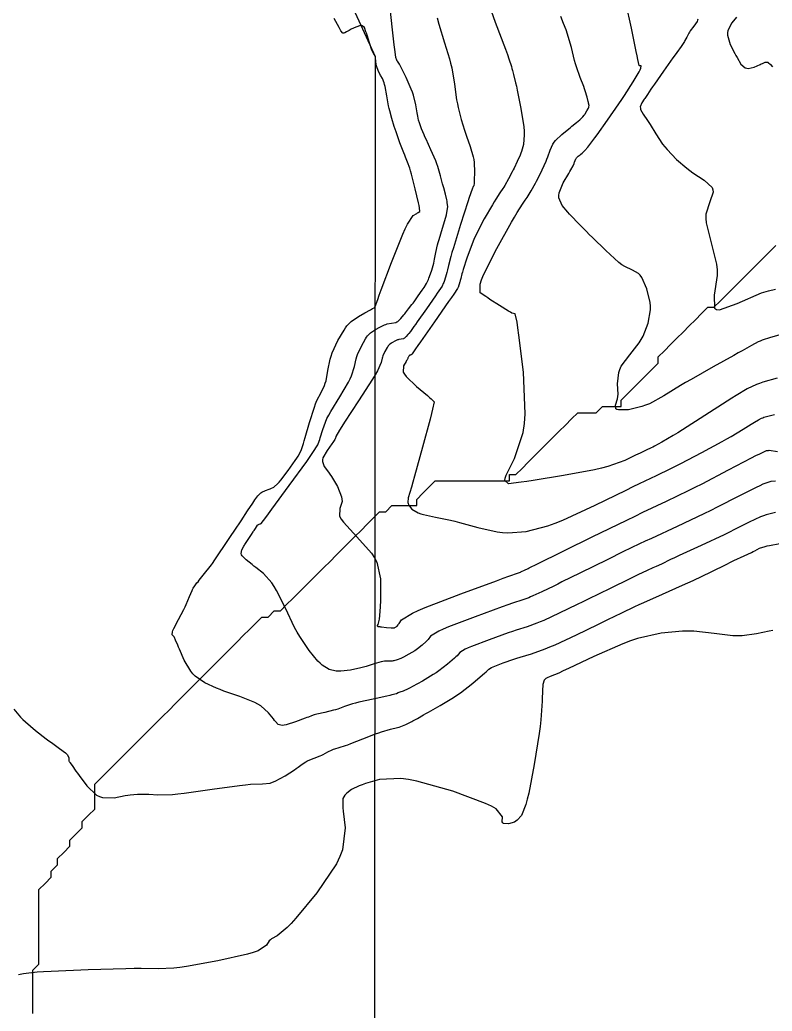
# Model space of a CAD drawing. Header units: metres. Extents: x 837117 to 838479, y 1189012 to 1191015.
# Drawn here: x 838179.8 to 838301.2, y 1190667.3 to 1190827.3 of the extents above; entities that cross this region are included whole.
import ezdxf

# ---------------------------------------------------------------- set-up
doc = ezdxf.new("R2010")
doc.units = ezdxf.units.M
doc.header["$LTSCALE"] = 0.3
for name, color, linetype in [('CORREDORVIA', 70, 'Continuous'), ('COTAS 10', 1, 'Continuous'), ('COTAS INT', 252, 'Continuous'), ('DRENAJE', 5, 'Continuous')]:
    doc.layers.add(name, color=color, linetype=linetype)

msp = doc.modelspace()

# ---------------------------------------------------------------- linework, layer by layer
at = {"layer": 'CORREDORVIA'}
msp.add_lwpolyline([(837910.68, 1191000.96), (838157.03, 1190996.19), (838237.17, 1190821.34), (838237, 1190602.88), (838240.03, 1190437.2), (838223.54, 1190366.27), (838212.2, 1190288.92), (838221.4, 1189997.88), (837954.54, 1189509.17), (837751.16, 1189231.38), (837593.19, 1189234.4), (837744.49, 1189686.61), (837750.28, 1189933.97), (837723.62, 1190051.52), (837726.09, 1190134.48), (837885.38, 1190229.43), (837983.18, 1190344.12), (837817.55, 1190502.19), (837798.03, 1190660.17), (837963.57, 1190795.98)], close=True, dxfattribs=at)
at = {"layer": 'COTAS 10'}
for points in [[(838254.84, 1190831.72), (838256.54, 1190826.91), (838258.18, 1190822.53), (838258.5, 1190821.68), (838258.75, 1190820.98), (838259.17, 1190819.74), (838259.24, 1190819.41), (838259.27, 1190819.28), (838259.31, 1190819.13), (838259.51, 1190818.45), (838259.83, 1190817.13), (838259.95, 1190816.58), (838260.08, 1190815.95), (838260.66, 1190813), (838261.13, 1190810), (838261.2, 1190809.33), (838261.23, 1190808.73), (838261.11, 1190807.15), (838260.76, 1190806.05), (838260.65, 1190805.75), (838260.54, 1190805.45), (838260.09, 1190804.42), (838259.58, 1190803.36), (838259.43, 1190803.06), (838259.27, 1190802.75), (838258.68, 1190801.61), (838258.09, 1190800.54), (838257.93, 1190800.29), (838257.79, 1190800.05), (838257.29, 1190799.35), (838256.61, 1190798.35), (838256.36, 1190797.93), (838256.07, 1190797.44), (838254.77, 1190795.15), (838253.42, 1190792.53), (838253.11, 1190791.84), (838252.81, 1190791.16), (838251.95, 1190788.84), (838251.37, 1190786.98), (838251.25, 1190786.59), (838251.16, 1190786.27), (838250.97, 1190785.56), (838250.9, 1190785.21), (838250.88, 1190785.11), (838250.85, 1190785.01), (838250.74, 1190784.63), (838250.63, 1190784.28), (838250.6, 1190784.2), (838250.57, 1190784.13), (838250.46, 1190783.91), (838249.83, 1190782.99), (838249.47, 1190782.47), (838249.02, 1190781.83), (838246.75, 1190778.56), (838244.48, 1190775.33), (838244.05, 1190774.71), (838243.69, 1190774.2), (838243.11, 1190773.38), (838243.07, 1190773.33), (838243.06, 1190773.31), (838243.05, 1190773.3), (838243.02, 1190773.26), (838242.97, 1190773.22), (838242.96, 1190773.21), (838242.95, 1190773.21), (838242.9, 1190773.2), (838242.84, 1190773.19), (838242.81, 1190773.18), (838242.75, 1190773.15), (838242.7, 1190773.11), (838242.68, 1190773.11), (838242.67, 1190773.1), (838242.63, 1190773.07), (838242.59, 1190773.03), (838242.58, 1190773.02), (838242.57, 1190773), (838242.52, 1190772.91), (838242.47, 1190772.8), (838242.46, 1190772.77), (838242.45, 1190772.75), (838242.43, 1190772.65), (838242.31, 1190772.41), (838242.24, 1190772.29), (838242.16, 1190772.15), (838241.71, 1190771.47), (838241.7, 1190770.45), (838241.89, 1190770.1), (838242.16, 1190769.72), (838243.81, 1190768.11), (838245.59, 1190766.64), (838245.93, 1190766.35), (838246.21, 1190766.11), (838246.69, 1190765.65), (838246.43, 1190764.44), (838246.25, 1190763.73), (838246.02, 1190762.85), (838244.79, 1190758.3), (838243.5, 1190753.62), (838243.23, 1190752.66), (838243, 1190751.85), (838242.49, 1190750.14), (838242.42, 1190749.41), (838242.47, 1190749.21), (838242.56, 1190749.01), (838243.09, 1190748.33), (838244.12, 1190747.73), (838244.51, 1190747.58), (838244.94, 1190747.45), (838246.89, 1190747.03), (838249.3, 1190746.55), (838250.04, 1190746.38), (838250.79, 1190746.19), (838253.75, 1190745.34), (838256.86, 1190744.66), (838257.7, 1190744.57), (838258.55, 1190744.52), (838261.54, 1190744.72), (838265.05, 1190745.65), (838266.21, 1190746.08), (838267.46, 1190746.57), (838272.66, 1190748.94), (838277.67, 1190751.4), (838278.8, 1190751.95), (838279.82, 1190752.44), (838282.55, 1190753.73), (838284.89, 1190754.86), (838285.66, 1190755.25), (838286.48, 1190755.67), (838289.89, 1190757.45), (838293.19, 1190759.25), (838293.95, 1190759.67), (838294.64, 1190760.06), (838296.57, 1190761.23), (838297.84, 1190762.05), (838298.12, 1190762.22), (838298.37, 1190762.38), (838299.01, 1190762.76), (838299.54, 1190763.01), (838299.72, 1190763.07), (838299.91, 1190763.14), (838300.74, 1190763.38), (838301.61, 1190763.57)], [(838301.35, 1190728.73), (838300.78, 1190728.65), (838298.7, 1190728.21), (838296.38, 1190727.87), (838295.66, 1190727.86), (838294.91, 1190727.88), (838291.9, 1190728.25), (838288.62, 1190728.62), (838287.69, 1190728.65), (838286.75, 1190728.64), (838283.3, 1190728.33), (838279.5, 1190727.43), (838278.35, 1190727.05), (838277.15, 1190726.61), (838272.46, 1190724.57), (838268.36, 1190722.59), (838267.52, 1190722.21), (838266.83, 1190721.88), (838265.41, 1190721.29), (838264.93, 1190721.11), (838264.82, 1190721.05), (838264.71, 1190720.99), (838264.42, 1190720.73), (838264.23, 1190720.03), (838264.2, 1190719.7), (838264.17, 1190719.3), (838264.11, 1190717.32), (838263.9, 1190714.31), (838263.78, 1190713.26), (838263.63, 1190712.1), (838262.84, 1190707.14), (838261.94, 1190702.47), (838261.71, 1190701.5), (838261.49, 1190700.68), (838260.8, 1190698.87), (838260.09, 1190698.12), (838259.87, 1190697.97), (838259.63, 1190697.83), (838258.67, 1190697.53), (838257.89, 1190697.61), (838257.77, 1190697.72), (838257.68, 1190697.86), (838257.73, 1190698.67), (838256.69, 1190699.94), (838255.92, 1190700.37), (838254.94, 1190700.83), (838249.69, 1190702.8), (838243.86, 1190704.43), (838242.52, 1190704.68), (838241.3, 1190704.84), (838237.88, 1190704.71), (838235.58, 1190704.03), (838235.06, 1190703.85), (838234.59, 1190703.68), (838233.34, 1190703.06), (838232.56, 1190702.48), (838232.4, 1190702.32), (838232.27, 1190702.17), (838231.96, 1190701.63), (838231.93, 1190700.59), (838231.96, 1190700.12), (838232.01, 1190699.56), (838232.32, 1190696.9), (838231.87, 1190693.36), (838231.45, 1190692.25), (838230.89, 1190691.09), (838227.76, 1190686.42), (838224.35, 1190682.3), (838223.61, 1190681.48), (838222.95, 1190680.79), (838221.33, 1190679.49), (838220.44, 1190679.01), (838220.24, 1190678.84), (838220.07, 1190678.67), (838219.63, 1190677.95), (838218.25, 1190677.07), (838217.48, 1190676.8), (838216.55, 1190676.53), (838211.77, 1190675.45), (838206.72, 1190674.54), (838205.61, 1190674.38), (838204.63, 1190674.26), (838202.14, 1190674.13), (838199.38, 1190674.18), (838198.24, 1190674.17), (838196.93, 1190674.15), (838190.82, 1190673.98), (838184.84, 1190673.73), (838183.61, 1190673.66), (838182.57, 1190673.59), (838180.37, 1190673.33), (838179.56, 1190673.15)]]:
    msp.add_lwpolyline(points, dxfattribs=at)
at = {"layer": 'COTAS INT'}
for points in [[(838301.77, 1190752.86), (838301.05, 1190752.77), (838299.76, 1190752.34), (838299.23, 1190752.11), (838298.64, 1190751.84), (838295.88, 1190750.44), (838292.38, 1190748.64), (838291.32, 1190748.11), (838290.21, 1190747.58), (838285.88, 1190745.53), (838281.74, 1190743.61), (838280.75, 1190743.15), (838279.84, 1190742.72), (838277.14, 1190741.41), (838274.71, 1190740.22), (838270.2, 1190737.99), (838267.31, 1190736.57), (838266.62, 1190736.24), (838265.98, 1190735.92), (838264.05, 1190734.98), (838262.6, 1190734.31), (838262.25, 1190734.16), (838261.94, 1190734.03), (838260.99, 1190733.7), (838259.34, 1190733.15), (838258.57, 1190732.88), (838257.67, 1190732.56), (838253.28, 1190730.97), (838248.98, 1190729.31), (838248.13, 1190728.95), (838247.43, 1190728.63), (838246.11, 1190727.81), (838245.69, 1190727.26), (838245.55, 1190727.11), (838245.4, 1190726.95), (838244.77, 1190726.38), (838244.01, 1190725.8), (838243.78, 1190725.64), (838243.54, 1190725.48), (838242.61, 1190724.93), (838241.72, 1190724.45), (838241.51, 1190724.34), (838241.31, 1190724.24), (838240.7, 1190723.98), (838240.19, 1190723.84), (838240.04, 1190723.82), (838239.89, 1190723.81), (838239.34, 1190723.81), (838238.64, 1190723.78), (838238.4, 1190723.73), (838238.14, 1190723.68), (838237.02, 1190723.35), (838235.68, 1190722.95), (838235.27, 1190722.84), (838234.85, 1190722.73), (838233.2, 1190722.36), (838231.6, 1190722.16), (838231.21, 1190722.15), (838230.85, 1190722.17), (838229.71, 1190722.43), (838228.61, 1190723.15), (838228.27, 1190723.46), (838227.91, 1190723.81), (838226.49, 1190725.5), (838224.97, 1190727.76), (838224.56, 1190728.48), (838224.14, 1190729.24), (838222.66, 1190732.32), (838221.22, 1190735.22), (838220.83, 1190735.86), (838220.45, 1190736.44), (838219.12, 1190737.93), (838217.9, 1190738.9), (838217.59, 1190739.14), (838217.3, 1190739.38), (838216.32, 1190740.12), (838215.67, 1190740.79), (838215.58, 1190740.97), (838215.52, 1190741.15), (838215.62, 1190741.77), (838215.95, 1190742.34), (838216.04, 1190742.49), (838216.13, 1190742.63), (838216.42, 1190743.08), (838217.17, 1190744.21), (838217.46, 1190744.64), (838217.54, 1190744.75), (838217.6, 1190744.86), (838217.83, 1190745.2), (838218, 1190745.46), (838218.04, 1190745.52), (838218.08, 1190745.58), (838218.18, 1190745.71), (838218.26, 1190745.8), (838218.29, 1190745.82), (838218.31, 1190745.84), (838218.44, 1190745.89), (838218.57, 1190745.94), (838218.6, 1190745.95), (838218.63, 1190745.97), (838218.73, 1190746.02), (838219.49, 1190746.98), (838219.93, 1190747.58), (838220.47, 1190748.31), (838223.29, 1190752.14), (838226.12, 1190756.02), (838226.67, 1190756.8), (838227.12, 1190757.45), (838227.92, 1190758.68), (838228.13, 1190759.29), (838228.21, 1190759.55), (838228.3, 1190759.83), (838228.69, 1190761.17), (838229.38, 1190762.93), (838229.66, 1190763.49), (838229.98, 1190764.08), (838231.44, 1190766.47), (838232.85, 1190768.79), (838233.13, 1190769.34), (838233.36, 1190769.85), (838233.81, 1190771.33), (838234.07, 1190772.58), (838234.19, 1190772.94), (838234.32, 1190773.3), (838234.94, 1190774.64), (838235.61, 1190775.81), (838235.78, 1190776.05), (838235.93, 1190776.27), (838236.41, 1190776.77), (838236.89, 1190777.1), (838237.05, 1190777.2), (838237.22, 1190777.3), (838237.92, 1190777.71), (838238.68, 1190778.07), (838238.88, 1190778.14), (838239.09, 1190778.2), (838239.81, 1190778.31), (838240.47, 1190778.45), (838240.64, 1190778.53), (838240.8, 1190778.62), (838241.32, 1190779.09), (838241.79, 1190779.68), (838241.93, 1190779.85), (838242.06, 1190780.02), (838242.56, 1190780.63), (838243.1, 1190781.33), (838243.27, 1190781.55), (838243.44, 1190781.79), (838244.11, 1190782.73), (838244.75, 1190783.66), (838244.9, 1190783.88), (838245.04, 1190784.09), (838245.43, 1190784.71), (838245.75, 1190785.36), (838245.84, 1190785.59), (838245.94, 1190785.84), (838246.28, 1190786.89), (838246.61, 1190788.04), (838246.68, 1190788.35), (838246.76, 1190788.65), (838246.97, 1190789.72), (838247.24, 1190790.95), (838247.35, 1190791.37), (838247.47, 1190791.81), (838248.03, 1190793.67), (838248.56, 1190795.45), (838248.66, 1190795.84), (838248.74, 1190796.19), (838248.86, 1190797.09), (838248.8, 1190797.78), (838248.77, 1190798), (838248.73, 1190798.23), (838248.51, 1190799.13), (838248.22, 1190800.18), (838248.14, 1190800.49), (838248.05, 1190800.82), (838247.72, 1190802.12), (838247.27, 1190803.6), (838247.11, 1190804.05), (838246.93, 1190804.51), (838246.14, 1190806.32), (838245.37, 1190808), (838245.2, 1190808.38), (838245.05, 1190808.73), (838244.66, 1190809.67), (838244.43, 1190810.32), (838244.37, 1190810.48), (838244.32, 1190810.64), (838244.17, 1190811.11), (838244.02, 1190811.74), (838243.97, 1190811.99), (838243.92, 1190812.27), (838243.7, 1190813.55), (838243.32, 1190815.14), (838243.16, 1190815.61), (838242.98, 1190816.09), (838242.16, 1190817.98), (838241.35, 1190819.58), (838241.19, 1190819.9), (838241.06, 1190820.15), (838240.78, 1190820.61), (838240.68, 1190820.71), (838240.66, 1190820.74), (838240.64, 1190820.78), (838240.58, 1190820.92), (838240.53, 1190821.06), (838240.52, 1190821.1), (838240.51, 1190821.13), (838240.47, 1190821.24), (838240.31, 1190822.5), (838240.22, 1190823.27), (838240.11, 1190824.21), (838239.56, 1190829.11)], [(838302.67, 1190776.48), (838300.95, 1190776.04), (838299.63, 1190775.58), (838299.3, 1190775.44), (838298.97, 1190775.3), (838297.92, 1190774.75), (838296.38, 1190773.87), (838295.75, 1190773.52), (838295.03, 1190773.12), (838291.73, 1190771.28), (838288.15, 1190769.26), (838287.26, 1190768.75), (838286.42, 1190768.25), (838283.75, 1190766.61), (838281.44, 1190765.34), (838280.81, 1190765.08), (838280.2, 1190764.86), (838278.03, 1190764.37), (838276.43, 1190764.33), (838276.16, 1190764.4), (838275.98, 1190764.5), (838275.95, 1190765.11), (838276.29, 1190766.14), (838276.34, 1190766.49), (838276.37, 1190766.88), (838276.3, 1190768.52), (838276.47, 1190770.37), (838276.65, 1190770.88), (838276.89, 1190771.39), (838278.24, 1190773.25), (838279.75, 1190775.16), (838280.1, 1190775.7), (838280.4, 1190776.26), (838281.24, 1190778.34), (838281.59, 1190780.49), (838281.58, 1190781.09), (838281.54, 1190781.69), (838281.02, 1190783.89), (838280.18, 1190785.7), (838279.94, 1190786.06), (838279.68, 1190786.35), (838278.72, 1190786.9), (838277.45, 1190787.46), (838277, 1190787.77), (838276.51, 1190788.14), (838274.38, 1190790.05), (838272.23, 1190792.15), (838271.72, 1190792.65), (838271.26, 1190793.11), (838269.9, 1190794.48), (838268.83, 1190795.6), (838268.55, 1190795.91), (838268.28, 1190796.22), (838267.34, 1190797.34), (838266.83, 1190798.58), (838266.82, 1190798.96), (838266.87, 1190799.37), (838267.53, 1190801), (838268.4, 1190802.49), (838268.59, 1190802.8), (838268.74, 1190803.08), (838269.1, 1190803.74), (838269.26, 1190804.11), (838269.3, 1190804.2), (838269.33, 1190804.29), (838269.43, 1190804.58), (838269.55, 1190804.84), (838269.6, 1190804.92), (838269.66, 1190804.99), (838269.94, 1190805.26), (838270.23, 1190805.5), (838270.3, 1190805.55), (838270.37, 1190805.6), (838270.56, 1190805.76), (838270.8, 1190805.99), (838270.89, 1190806.09), (838271, 1190806.21), (838271.46, 1190806.74), (838272.28, 1190807.8), (838272.61, 1190808.24), (838272.98, 1190808.74), (838274.66, 1190811.1), (838276.49, 1190813.73), (838276.95, 1190814.41), (838277.39, 1190815.06), (838278.8, 1190817.26), (838279.78, 1190818.91), (838279.94, 1190819.22), (838280.06, 1190819.47), (838280.12, 1190819.85), (838279.92, 1190819.84), (838279.88, 1190819.85), (838279.85, 1190819.86), (838279.78, 1190819.91), (838279.57, 1190820.87), (838279.45, 1190821.46), (838279.31, 1190822.18), (838278.55, 1190825.92), (838277.63, 1190830.01)], [(838247.18, 1190827.62), (838247.42, 1190826.6), (838248.33, 1190823.55), (838249.16, 1190821), (838249.34, 1190820.28), (838249.51, 1190819.55), (838249.95, 1190816.89), (838250.31, 1190814.38), (838250.42, 1190813.75), (838250.54, 1190813.14), (838251.03, 1190811.2), (838251.57, 1190809.47), (838251.73, 1190808.99), (838251.89, 1190808.51), (838252.48, 1190806.82), (838252.97, 1190805.17), (838253.06, 1190804.72), (838253.13, 1190804.28), (838253.21, 1190802.69), (838253.16, 1190801.41), (838253.15, 1190801.15), (838253.13, 1190800.93), (838253.06, 1190800.51), (838253, 1190800.39), (838252.98, 1190800.37), (838252.97, 1190800.35), (838252.94, 1190800.3), (838252.92, 1190800.26), (838252.91, 1190800.25), (838252.9, 1190800.23), (838252.85, 1190800.14), (838252.52, 1190799.18), (838252.33, 1190798.6), (838252.11, 1190797.9), (838250.95, 1190794.26), (838249.78, 1190790.51), (838249.54, 1190789.73), (838249.35, 1190789.07), (838248.97, 1190787.64), (838248.83, 1190786.93), (838248.78, 1190786.73), (838248.73, 1190786.52), (838248.51, 1190785.76), (838248.28, 1190785.06), (838248.22, 1190784.9), (838248.16, 1190784.75), (838247.95, 1190784.31), (838247.43, 1190783.54), (838247.18, 1190783.17), (838246.89, 1190782.74), (838245.43, 1190780.65), (838243.96, 1190778.56), (838243.66, 1190778.13), (838243.4, 1190777.77), (838242.84, 1190777), (838242.57, 1190776.67), (838242.5, 1190776.58), (838242.42, 1190776.49), (838242.17, 1190776.18), (838241.89, 1190775.92), (838241.8, 1190775.87), (838241.71, 1190775.83), (838241.35, 1190775.75), (838240.96, 1190775.69), (838240.85, 1190775.66), (838240.74, 1190775.62), (838240.33, 1190775.43), (838239.96, 1190775.21), (838239.86, 1190775.15), (838239.78, 1190775.1), (838239.52, 1190774.93), (838239.26, 1190774.65), (838239.18, 1190774.54), (838239.09, 1190774.4), (838238.73, 1190773.77), (838238.39, 1190773.05), (838238.32, 1190772.85), (838238.26, 1190772.66), (838238.12, 1190771.99), (838237.51, 1190770.64), (838237.16, 1190770.02), (838236.72, 1190769.29), (838234.47, 1190765.78), (838232.21, 1190762.34), (838231.77, 1190761.66), (838231.42, 1190761.09), (838230.8, 1190760.03), (838230.73, 1190759.78), (838230.71, 1190759.73), (838230.7, 1190759.68), (838230.66, 1190759.57), (838230.45, 1190759.25), (838230.32, 1190759.07), (838230.17, 1190758.86), (838229.39, 1190757.78), (838228.73, 1190756.58), (838228.66, 1190756.3), (838228.63, 1190756.03), (838228.94, 1190755.21), (838229.64, 1190754.3), (838229.86, 1190753.97), (838230.1, 1190753.6), (838231.05, 1190751.98), (838231.73, 1190750.32), (838231.8, 1190749.92), (838231.82, 1190749.55), (838231.44, 1190748.45), (838231.42, 1190747.19), (838231.67, 1190746.72), (838232.03, 1190746.2), (838234.22, 1190743.88), (838236.58, 1190741.22), (838237.03, 1190740.48), (838237.4, 1190739.74), (838238.02, 1190737.06), (838238.04, 1190734.62), (838238.04, 1190734.03), (838238.02, 1190733.48), (838237.92, 1190731.79), (838237.78, 1190730.59), (838237.74, 1190730.34), (838237.7, 1190730.14), (838237.56, 1190729.7), (838237.48, 1190729.53), (838237.48, 1190729.5), (838237.49, 1190729.47), (838237.59, 1190729.41), (838237.91, 1190729.36), (838238.04, 1190729.34), (838238.2, 1190729.33), (838238.97, 1190729.25), (838239.72, 1190729.18), (838239.87, 1190729.17), (838239.99, 1190729.16), (838240.22, 1190729.16), (838240.29, 1190729.19), (838240.31, 1190729.2), (838240.34, 1190729.22), (838240.44, 1190729.27), (838240.55, 1190729.34), (838240.58, 1190729.36), (838240.61, 1190729.38), (838240.7, 1190729.45), (838240.86, 1190729.64), (838240.93, 1190729.74), (838241.01, 1190729.86), (838241.41, 1190730.46), (838243.16, 1190731.55), (838244.1, 1190731.98), (838245.24, 1190732.47), (838251, 1190734.68), (838256.72, 1190736.77), (838257.83, 1190737.17), (838258.73, 1190737.5), (838260.31, 1190738.06), (838260.6, 1190738.16), (838260.69, 1190738.2), (838260.8, 1190738.25), (838261.25, 1190738.46), (838261.84, 1190738.74), (838262.04, 1190738.84), (838262.25, 1190738.95), (838263.14, 1190739.38), (838272.2, 1190743.84), (838277.76, 1190746.56), (838279.1, 1190747.21), (838280.36, 1190747.82), (838284.21, 1190749.63), (838287.75, 1190751.33), (838288.82, 1190751.86), (838289.92, 1190752.42), (838294.21, 1190754.65), (838297.91, 1190756.6), (838298.63, 1190756.97), (838299.23, 1190757.27), (838300.32, 1190757.77), (838300.55, 1190757.8), (838300.6, 1190757.81), (838300.64, 1190757.81), (838300.78, 1190757.83), (838302.11, 1190757.61)], [(838302.07, 1190769.48), (838299.76, 1190768.8), (838299.21, 1190768.61), (838298.71, 1190768.43), (838297.23, 1190767.74), (838295.44, 1190766.67), (838294.74, 1190766.23), (838293.96, 1190765.73), (838290.38, 1190763.44), (838286.79, 1190761.14), (838285.99, 1190760.64), (838285.28, 1190760.2), (838283.43, 1190759.12), (838282.24, 1190758.5), (838281.96, 1190758.35), (838281.69, 1190758.22), (838280.88, 1190757.83), (838279.94, 1190757.38), (838279.58, 1190757.21), (838279.19, 1190757.02), (838277.46, 1190756.17), (838274.72, 1190755.2), (838273.71, 1190754.93), (838272.57, 1190754.67), (838267.54, 1190753.73), (838262.66, 1190752.96), (838261.63, 1190752.8), (838260.73, 1190752.67), (838258.66, 1190752.38), (838258.1, 1190752.93), (838258.16, 1190753.32), (838258.32, 1190753.82), (838259.66, 1190756.51), (838261.07, 1190760.69), (838261.27, 1190762.13), (838261.38, 1190763.7), (838261.08, 1190770.4), (838260.36, 1190776.42), (838260.2, 1190777.56), (838260.07, 1190778.47), (838259.74, 1190779.84), (838259.23, 1190779.97), (838258.98, 1190780.09), (838258.69, 1190780.25), (838257.23, 1190781.16), (838255.68, 1190782.17), (838255.32, 1190782.41), (838255, 1190782.62), (838254.09, 1190783.22), (838254.08, 1190784.61), (838254.32, 1190785.31), (838254.67, 1190786.16), (838256.82, 1190790.38), (838259.18, 1190794.61), (838259.67, 1190795.46), (838260.08, 1190796.17), (838260.94, 1190797.56), (838261.39, 1190798.17), (838261.54, 1190798.39), (838261.69, 1190798.63), (838262.33, 1190799.67), (838263.03, 1190800.91), (838263.22, 1190801.27), (838263.41, 1190801.65), (838264.12, 1190803.08), (838264.74, 1190804.47), (838264.88, 1190804.82), (838265.01, 1190805.16), (838265.38, 1190806.25), (838265.84, 1190807.24), (838266.03, 1190807.52), (838266.25, 1190807.79), (838267.29, 1190808.8), (838268.4, 1190809.71), (838268.67, 1190809.92), (838268.91, 1190810.12), (838269.66, 1190810.71), (838270.2, 1190811.16), (838270.32, 1190811.26), (838270.42, 1190811.36), (838270.7, 1190811.64), (838270.92, 1190811.92), (838270.99, 1190812.02), (838271.06, 1190812.13), (838271.35, 1190812.58), (838271.59, 1190813.03), (838271.63, 1190813.13), (838271.66, 1190813.23), (838271.68, 1190813.48), (838271.6, 1190813.81), (838271.57, 1190813.94), (838271.53, 1190814.1), (838271.36, 1190814.83), (838271.07, 1190815.83), (838270.96, 1190816.16), (838270.83, 1190816.51), (838270.25, 1190817.96), (838269.63, 1190819.68), (838269.48, 1190820.2), (838269.33, 1190820.73), (838268.84, 1190822.82), (838267.97, 1190825.67), (838267.58, 1190826.69), (838267.12, 1190827.8)], [(838295.47, 1190827.71), (838294.71, 1190826.79), (838294.1, 1190825.58), (838294.05, 1190825.21), (838294.05, 1190824.83), (838294.47, 1190823.32), (838295.2, 1190821.86), (838295.39, 1190821.51), (838295.58, 1190821.18), (838296.21, 1190820.15), (838296.9, 1190819.54), (838297.13, 1190819.47), (838297.37, 1190819.43), (838298.35, 1190819.67), (838299.28, 1190820.09), (838299.48, 1190820.19), (838299.66, 1190820.26), (838300.12, 1190820.45), (838300.44, 1190820.46), (838300.53, 1190820.43), (838300.62, 1190820.39), (838300.98, 1190820.1), (838301.3, 1190819.72)], [(838301.77, 1190747.76), (838300.28, 1190747.41), (838299.83, 1190747.26), (838299.36, 1190747.08), (838297.54, 1190746.22), (838295.18, 1190745.02), (838294.37, 1190744.62), (838293.49, 1190744.2), (838289.76, 1190742.46), (838286.24, 1190740.83), (838285.5, 1190740.48), (838284.85, 1190740.18), (838283.37, 1190739.47), (838282.51, 1190739.06), (838282.26, 1190738.94), (838282, 1190738.83), (838281.05, 1190738.4), (838279.54, 1190737.7), (838278.93, 1190737.41), (838278.24, 1190737.08), (838275.07, 1190735.53), (838271.56, 1190733.81), (838270.66, 1190733.36), (838269.78, 1190732.94), (838266.86, 1190731.51), (838264.4, 1190730.37), (838263.81, 1190730.12), (838263.28, 1190729.9), (838261.68, 1190729.34), (838259.94, 1190728.8), (838259.31, 1190728.58), (838258.61, 1190728.34), (838255.56, 1190727.25), (838252.71, 1190726.16), (838252.15, 1190725.92), (838251.69, 1190725.7), (838250.82, 1190725.17), (838250.38, 1190724.66), (838250.18, 1190724.47), (838249.95, 1190724.26), (838248.84, 1190723.31), (838247.41, 1190722.22), (838246.98, 1190721.92), (838246.53, 1190721.63), (838244.78, 1190720.58), (838243.17, 1190719.7), (838242.81, 1190719.51), (838242.49, 1190719.35), (838241.65, 1190718.97), (838241.12, 1190718.77), (838241, 1190718.72), (838240.89, 1190718.68), (838240.58, 1190718.54), (838239.86, 1190718.34), (838239.5, 1190718.25), (838239.06, 1190718.15), (838236.85, 1190717.68), (838234.51, 1190717.16), (838233.98, 1190717.02), (838233.5, 1190716.89), (838232.19, 1190716.46), (838231.11, 1190716.06), (838230.77, 1190715.96), (838230.42, 1190715.86), (838229.01, 1190715.52), (838227.76, 1190715.24), (838227.5, 1190715.18), (838227.29, 1190715.12), (838226.87, 1190714.99), (838226.38, 1190714.78), (838226.13, 1190714.68), (838225.83, 1190714.57), (838224.32, 1190714), (838222.78, 1190713.52), (838222.45, 1190713.45), (838222.17, 1190713.42), (838221.52, 1190713.55), (838221.05, 1190714.04), (838220.89, 1190714.24), (838220.72, 1190714.46), (838219.95, 1190715.46), (838218.71, 1190716.57), (838218.24, 1190716.86), (838217.71, 1190717.14), (838215.31, 1190718.09), (838212.75, 1190718.97), (838212.12, 1190719.21), (838211.52, 1190719.45), (838209.64, 1190720.29), (838208.12, 1190721.36), (838207.75, 1190721.74), (838207.41, 1190722.16), (838206.35, 1190723.96), (838205.58, 1190725.7), (838205.42, 1190726.07), (838205.28, 1190726.39), (838204.95, 1190727.18), (838204.75, 1190727.6), (838204.69, 1190727.7), (838204.63, 1190727.78), (838204.41, 1190728.02), (838204.42, 1190728.51), (838204.51, 1190728.75), (838204.63, 1190729.04), (838205.39, 1190730.5), (838206.27, 1190732.15), (838206.48, 1190732.56), (838206.67, 1190732.96), (838207.21, 1190734.22), (838207.59, 1190735.17), (838207.68, 1190735.38), (838207.76, 1190735.55), (838208.02, 1190735.96), (838208.39, 1190736.41), (838208.56, 1190736.61), (838208.74, 1190736.84), (838209.63, 1190737.95), (838210.52, 1190739.09), (838210.72, 1190739.34), (838210.88, 1190739.56), (838211.3, 1190740.13), (838213.48, 1190743.4), (838214.84, 1190745.44), (838215.19, 1190745.95), (838215.51, 1190746.44), (838216.56, 1190748.04), (838217.39, 1190749.3), (838217.58, 1190749.57), (838217.74, 1190749.82), (838218.19, 1190750.47), (838218.58, 1190750.87), (838218.71, 1190750.97), (838218.85, 1190751.05), (838219.43, 1190751.32), (838220.04, 1190751.54), (838220.19, 1190751.6), (838220.34, 1190751.66), (838220.81, 1190751.89), (838221.43, 1190752.44), (838221.66, 1190752.7), (838221.92, 1190753.01), (838223.1, 1190754.55), (838224.25, 1190756.17), (838224.49, 1190756.54), (838224.7, 1190756.88), (838225.19, 1190757.79), (838225.57, 1190758.91), (838225.71, 1190759.36), (838225.87, 1190759.88), (838226.57, 1190762.3), (838227.35, 1190764.77), (838227.55, 1190765.33), (838227.75, 1190765.83), (838228.42, 1190767.16), (838228.98, 1190768.29), (838229.1, 1190768.66), (838229.22, 1190769.05), (838229.51, 1190770.67), (838229.89, 1190772.5), (838230.05, 1190773.02), (838230.24, 1190773.54), (838231.15, 1190775.51), (838232.13, 1190777.21), (838232.37, 1190777.57), (838232.6, 1190777.89), (838233.29, 1190778.62), (838234, 1190779.09), (838234.23, 1190779.24), (838234.48, 1190779.39), (838235.5, 1190779.99), (838236.41, 1190780.5), (838236.59, 1190780.6), (838236.73, 1190780.68), (838236.97, 1190780.81), (838237, 1190780.81), (838237.01, 1190780.82), (838237.04, 1190780.83), (838237.06, 1190780.85), (838237.08, 1190780.87), (838237.09, 1190780.9), (838237.11, 1190780.93), (838237.12, 1190780.95), (838237.14, 1190781.01), (838237.56, 1190782.14), (838237.82, 1190782.83), (838238.14, 1190783.69), (838239.8, 1190788.15), (838241.6, 1190792.67), (838242, 1190793.57), (838242.36, 1190794.31), (838243.31, 1190795.72), (838243.88, 1190796.05), (838244, 1190796.12), (838244.11, 1190796.19), (838244.34, 1190796.34), (838244.31, 1190796.96), (838244.24, 1190797.32), (838244.15, 1190797.76), (838243.61, 1190800.03), (838243, 1190802.4), (838242.86, 1190802.89), (838242.73, 1190803.32), (838242.39, 1190804.31), (838242.05, 1190805.13), (838241.92, 1190805.45), (838241.78, 1190805.81), (838241.16, 1190807.45), (838240.52, 1190809.21), (838240.37, 1190809.64), (838240.23, 1190810.05), (838239.83, 1190811.34), (838239.5, 1190812.59), (838239.42, 1190812.98), (838239.33, 1190813.4), (838239.03, 1190815.04), (838238.75, 1190816.54), (838238.68, 1190816.86), (838238.6, 1190817.14), (838238.35, 1190817.8), (838238.09, 1190818.23), (838238.01, 1190818.37), (838237.93, 1190818.51), (838237.65, 1190819.08), (838237.4, 1190819.69), (838237.36, 1190819.85), (838237.32, 1190820.02), (838237.26, 1190820.63), (838237.22, 1190821.14), (838237.2, 1190821.24), (838237.17, 1190821.34), (838237.04, 1190821.56), (838236.82, 1190821.96), (838236.73, 1190822.15), (838236.64, 1190822.39), (838236.25, 1190823.57), (838235.85, 1190824.83), (838235.75, 1190825.11), (838235.67, 1190825.36), (838235.42, 1190826.03), (838235.08, 1190826.34), (838234.95, 1190826.36), (838234.79, 1190826.36), (838234.05, 1190826.12), (838233.29, 1190825.75), (838233.12, 1190825.67), (838232.96, 1190825.58), (838232.53, 1190825.34), (838232.25, 1190825.19), (838232.18, 1190825.16), (838232.12, 1190825.14), (838231.95, 1190825.13), (838231.64, 1190825.51), (838231.5, 1190825.74), (838231.33, 1190826.02), (838230.52, 1190827.49)], [(838289.25, 1190827.41), (838289.2, 1190827.21), (838289.12, 1190827.01), (838288.62, 1190826.25), (838288.03, 1190825.49), (838287.89, 1190825.3), (838287.77, 1190825.12), (838287.45, 1190824.5), (838287.17, 1190823.93), (838287.08, 1190823.76), (838286.98, 1190823.6), (838286.56, 1190823), (838285.85, 1190822.02), (838285.56, 1190821.62), (838285.23, 1190821.16), (838283.72, 1190819.02), (838282.25, 1190816.92), (838281.94, 1190816.47), (838281.68, 1190816.09), (838281.11, 1190815.24), (838280.8, 1190814.75), (838280.7, 1190814.61), (838280.6, 1190814.46), (838280.19, 1190813.88), (838279.96, 1190813.22), (838279.97, 1190813.03), (838280.01, 1190812.82), (838280.43, 1190812.04), (838281.11, 1190811.05), (838281.33, 1190810.72), (838281.56, 1190810.37), (838282.46, 1190808.87), (838283.56, 1190807.23), (838283.91, 1190806.78), (838284.29, 1190806.34), (838285.8, 1190804.77), (838287.49, 1190803.32), (838287.97, 1190802.95), (838288.46, 1190802.59), (838290.27, 1190801.4), (838291.54, 1190800.2), (838291.69, 1190799.83), (838291.74, 1190799.45), (838291.2, 1190797.94), (838290.55, 1190795.94), (838290.54, 1190795.25), (838290.59, 1190794.5), (838291.4, 1190791.32), (838292.26, 1190787.85), (838292.34, 1190786.93), (838292.36, 1190786.01), (838291.89, 1190782.84), (838291.91, 1190780.76), (838292.24, 1190780.54), (838292.72, 1190780.47), (838295.6, 1190781.51), (838299.52, 1190783.21), (838300.65, 1190783.55), (838301.79, 1190783.84)], [(838178.84, 1190716.05), (838179.93, 1190714.75), (838180.3, 1190714.38), (838180.69, 1190714), (838182.35, 1190712.59), (838184.06, 1190711.27), (838184.49, 1190710.95), (838184.9, 1190710.65), (838186.21, 1190709.71), (838187.16, 1190708.98), (838187.34, 1190708.81), (838187.48, 1190708.66), (838187.71, 1190708.2), (838187.7, 1190707.9), (838187.7, 1190707.84), (838187.7, 1190707.79), (838187.69, 1190707.72), (838187.77, 1190707.6), (838187.82, 1190707.52), (838187.89, 1190707.43), (838188.22, 1190706.94), (838188.84, 1190706.06), (838189.08, 1190705.73), (838189.36, 1190705.36), (838190.62, 1190703.67), (838192.19, 1190702.19), (838192.65, 1190701.95), (838193.14, 1190701.77), (838195.01, 1190701.74), (838196.79, 1190702.1), (838197.21, 1190702.17), (838197.6, 1190702.23), (838198.78, 1190702.33), (838199.89, 1190702.33), (838200.24, 1190702.32), (838200.61, 1190702.31), (838202.1, 1190702.23), (838204.42, 1190702.29), (838205.31, 1190702.38), (838206.31, 1190702.49), (838210.84, 1190703.11), (838215.27, 1190703.73), (838216.21, 1190703.84), (838217.03, 1190703.92), (838218.96, 1190703.99), (838220.21, 1190704.12), (838220.59, 1190704.24), (838221, 1190704.4), (838222.62, 1190705.28), (838224.11, 1190706.26), (838224.43, 1190706.47), (838224.71, 1190706.67), (838225.39, 1190707.17), (838225.95, 1190707.53), (838226.14, 1190707.64), (838226.36, 1190707.74), (838227.3, 1190708.13), (838228.29, 1190708.52), (838228.54, 1190708.63), (838228.77, 1190708.75), (838229.53, 1190709.14), (838230.22, 1190709.5), (838230.42, 1190709.58), (838230.62, 1190709.65), (838231.35, 1190709.86), (838232.38, 1190710.17), (838232.77, 1190710.31), (838233.21, 1190710.48), (838235.17, 1190711.27), (838237.23, 1190712.08), (838237.73, 1190712.25), (838238.19, 1190712.41), (838239.62, 1190712.8), (838240.75, 1190713.07), (838241.03, 1190713.15), (838241.29, 1190713.24), (838242.12, 1190713.58), (838242.85, 1190713.95), (838243.05, 1190714.06), (838243.25, 1190714.17), (838243.97, 1190714.56), (838244.96, 1190715.12), (838245.34, 1190715.33), (838245.76, 1190715.57), (838247.65, 1190716.62), (838249.78, 1190717.92), (838250.36, 1190718.3), (838250.92, 1190718.7), (838252.91, 1190720.24), (838254.49, 1190721.57), (838254.8, 1190721.83), (838255.06, 1190722.06), (838255.53, 1190722.52), (838255.95, 1190722.78), (838256.18, 1190722.88), (838256.45, 1190723), (838257.84, 1190723.53), (838259.56, 1190724.13), (838260.05, 1190724.29), (838260.55, 1190724.45), (838262.37, 1190724.99), (838264.61, 1190725.77), (838265.37, 1190726.08), (838266.2, 1190726.43), (838269.66, 1190728.04), (838273.12, 1190729.72), (838273.94, 1190730.12), (838274.71, 1190730.49), (838276.95, 1190731.59), (838279.08, 1190732.61), (838279.78, 1190732.92), (838280.52, 1190733.26), (838283.55, 1190734.6), (838286.77, 1190736.03), (838287.62, 1190736.43), (838288.47, 1190736.82), (838291.39, 1190738.22), (838293.92, 1190739.46), (838294.52, 1190739.75), (838295.07, 1190740.02), (838296.7, 1190740.79), (838297.9, 1190741.35), (838298.19, 1190741.49), (838298.45, 1190741.62), (838299.21, 1190742), (838300.09, 1190742.32), (838300.43, 1190742.4), (838300.8, 1190742.48), (838302.49, 1190742.76)]]:
    msp.add_lwpolyline(points, dxfattribs=at)
at = {"layer": 'DRENAJE'}
for points in [[(838252.86, 1190752.9, 0), (838253.86, 1190752.9, 0), (838254.86, 1190752.9, 0), (838255.86, 1190752.9, 0), (838256.86, 1190752.9, 0), (838257.86, 1190752.9, 0), (838258.86, 1190752.9, 0), (838258.86, 1190753.9, 0), (838259.86, 1190753.9, 0), (838260.86, 1190754.9, 0), (838261.86, 1190755.9, 0), (838262.86, 1190756.9, 0), (838263.86, 1190757.9, 0), (838264.86, 1190758.9, 0), (838265.86, 1190759.9, 0), (838266.86, 1190760.9, 0), (838267.86, 1190761.9, 0), (838268.86, 1190762.9, 0), (838269.86, 1190763.89, 0), (838270.86, 1190763.89, 0), (838271.86, 1190763.89, 0), (838272.85, 1190763.89, 0), (838273.85, 1190764.89, 0), (838274.85, 1190764.89, 0), (838275.85, 1190764.89, 0), (838276.85, 1190764.89, 0), (838276.85, 1190765.89, 0), (838277.85, 1190766.89, 0), (838278.85, 1190767.89, 0), (838279.85, 1190768.89, 0), (838280.85, 1190769.89, 0), (838281.85, 1190770.89, 0), (838282.85, 1190771.89, 0), (838282.85, 1190772.89, 0), (838283.85, 1190773.89, 0), (838284.85, 1190774.89, 0), (838285.85, 1190775.89, 0), (838286.85, 1190776.89, 0), (838287.85, 1190777.89, 0), (838288.85, 1190778.89, 0), (838289.85, 1190779.89, 0), (838290.85, 1190780.89, 0), (838291.85, 1190780.89, 0), (838292.85, 1190781.89, 0), (838293.85, 1190782.89, 0), (838294.85, 1190783.89, 0), (838295.85, 1190784.89, 0), (838296.85, 1190785.89, 0), (838297.85, 1190786.89, 0), (838298.85, 1190787.89, 0), (838299.85, 1190788.89, 0), (838300.85, 1190789.89, 0), (838301.84, 1190790.89, 0)], [(838237.87, 1190747.9, 0), (838238.87, 1190747.9, 0), (838239.87, 1190748.9, 0), (838240.87, 1190748.9, 0), (838241.87, 1190748.9, 0), (838242.86, 1190748.9, 0), (838243.86, 1190748.9, 0), (838243.86, 1190749.9, 0), (838244.86, 1190750.9, 0), (838245.86, 1190751.9, 0), (838246.86, 1190752.9, 0), (838247.86, 1190752.9, 0), (838248.86, 1190752.9, 0), (838249.86, 1190752.9, 0), (838250.86, 1190752.9, 0), (838251.86, 1190752.9, 0), (838252.86, 1190752.9, 0)], [(838182.89, 1190685.92, 0), (838182.89, 1190686.92, 0), (838183.88, 1190687.92, 0), (838184.88, 1190688.92, 0), (838184.88, 1190689.92, 0), (838185.88, 1190690.92, 0), (838185.88, 1190691.92, 0), (838186.88, 1190692.92, 0), (838187.88, 1190693.92, 0), (838187.88, 1190694.92, 0), (838188.88, 1190695.92, 0), (838189.88, 1190696.92, 0), (838189.88, 1190697.92, 0), (838190.88, 1190698.92, 0), (838191.88, 1190699.92, 0), (838191.88, 1190700.92, 0), (838191.88, 1190701.92, 0), (838191.88, 1190702.92, 0), (838191.88, 1190703.92, 0), (838192.88, 1190704.91, 0), (838193.88, 1190705.91, 0), (838194.88, 1190706.91, 0), (838195.88, 1190707.91, 0), (838196.88, 1190708.91, 0), (838197.88, 1190709.91, 0), (838198.88, 1190710.91, 0), (838199.88, 1190711.91, 0), (838200.88, 1190712.91, 0), (838201.88, 1190713.91, 0), (838202.88, 1190714.91, 0), (838203.88, 1190715.91, 0), (838204.88, 1190716.91, 0), (838205.88, 1190717.91, 0), (838206.88, 1190718.91, 0), (838207.88, 1190719.91, 0), (838208.88, 1190720.91, 0), (838209.88, 1190721.91, 0), (838210.88, 1190722.91, 0), (838211.88, 1190723.91, 0), (838212.87, 1190724.91, 0), (838213.87, 1190725.91, 0), (838214.87, 1190726.91, 0), (838215.87, 1190727.91, 0), (838216.87, 1190728.91, 0), (838217.87, 1190729.91, 0), (838218.87, 1190730.91, 0), (838219.87, 1190730.91, 0), (838220.87, 1190731.91, 0), (838221.87, 1190731.91, 0), (838222.87, 1190732.91, 0), (838223.87, 1190733.91, 0), (838224.87, 1190734.9, 0), (838225.87, 1190735.9, 0), (838226.87, 1190736.9, 0), (838227.87, 1190737.9, 0), (838228.87, 1190738.9, 0), (838229.87, 1190739.9, 0), (838230.87, 1190740.9, 0), (838231.87, 1190741.9, 0), (838232.87, 1190742.9, 0), (838233.87, 1190743.9, 0), (838234.87, 1190744.9, 0), (838235.87, 1190745.9, 0), (838236.87, 1190746.9, 0), (838237.87, 1190747.9, 0)], [(838181.89, 1190666.93, 0), (838181.89, 1190667.93, 0), (838181.89, 1190668.93, 0), (838181.89, 1190669.93, 0), (838181.89, 1190670.93, 0), (838181.89, 1190671.93, 0), (838181.89, 1190672.93, 0), (838181.89, 1190673.93, 0), (838182.89, 1190674.92, 0), (838182.89, 1190675.92, 0), (838182.89, 1190676.92, 0), (838182.89, 1190677.92, 0), (838182.89, 1190678.92, 0), (838182.89, 1190679.92, 0), (838182.89, 1190680.92, 0), (838182.89, 1190681.92, 0), (838182.89, 1190682.92, 0), (838182.89, 1190683.92, 0), (838182.89, 1190684.92, 0), (838182.89, 1190685.92, 0)]]:
    msp.add_polyline3d(points, dxfattribs=at)

doc.saveas('drawing.dxf')
